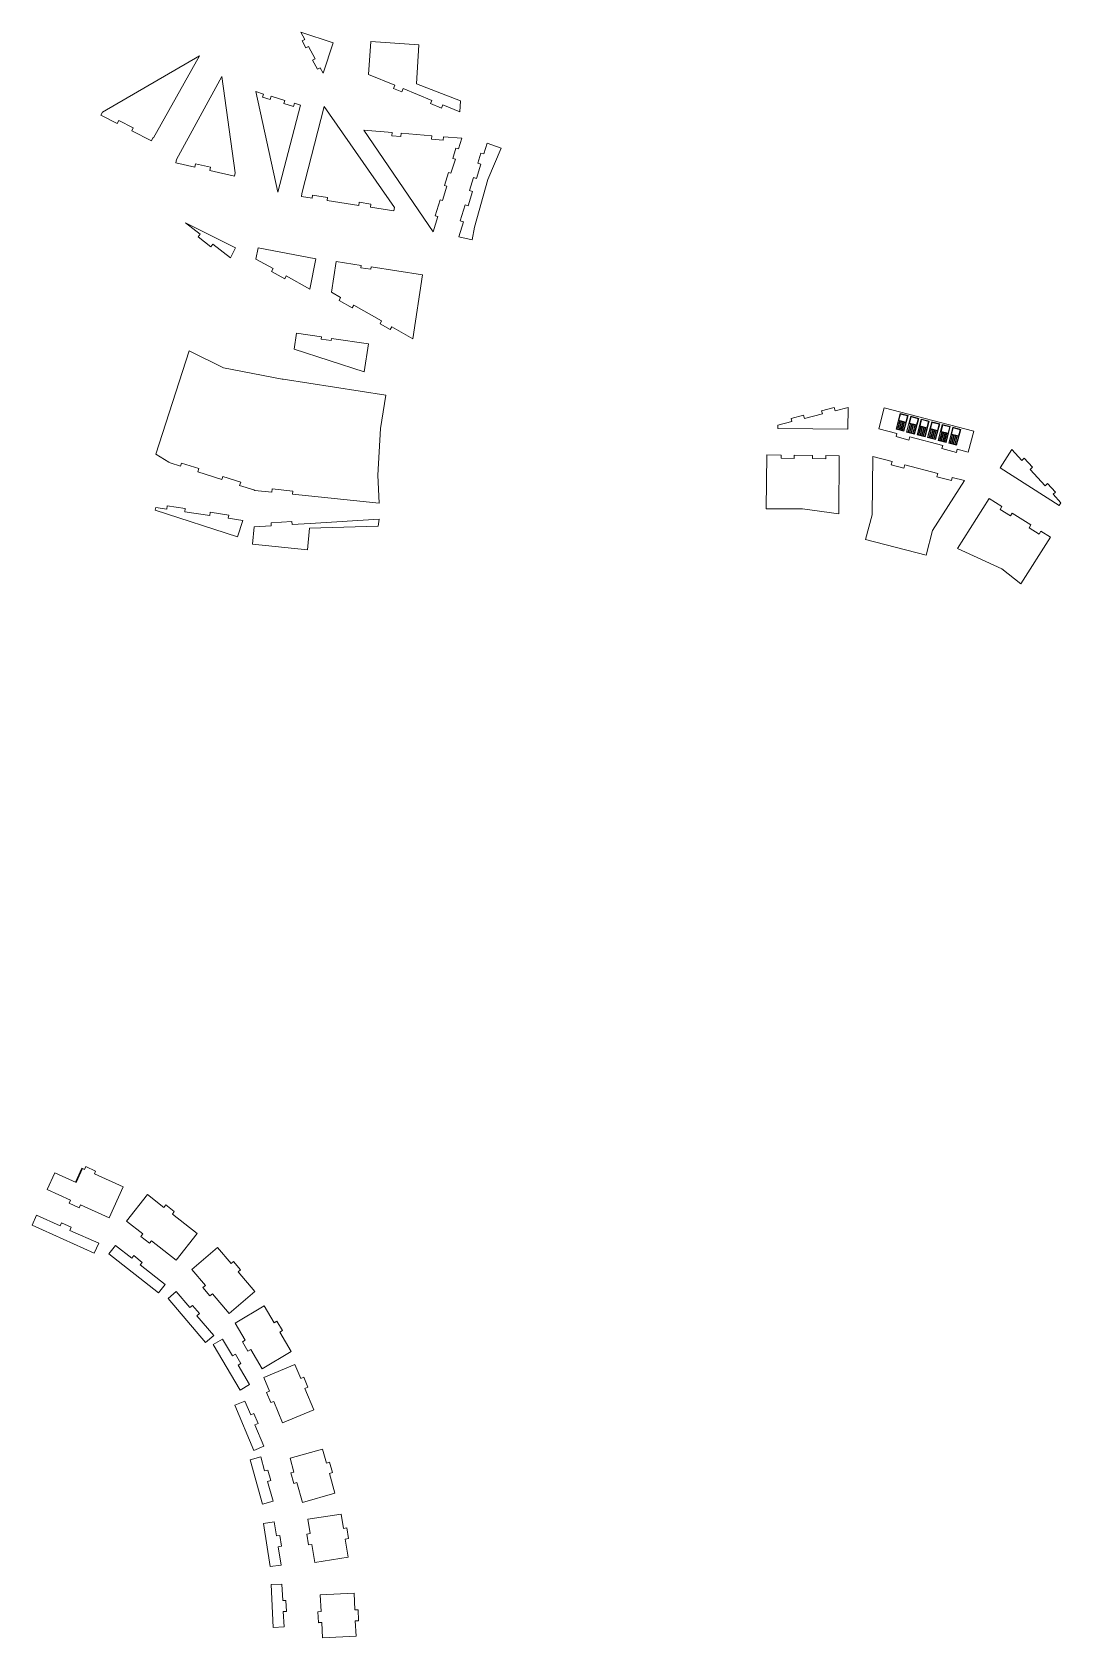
# Model space of a CAD drawing. Header units: millimetres. Extents: x -2136 to 2622, y -2915 to 1925.
# Drawn here: x 218 to 1163, y 156 to 1631 of the extents above; entities that cross this region are included whole.
import ezdxf

# ---------------------------------------------------------------- set-up
doc = ezdxf.new("R2010")
doc.units = ezdxf.units.MM

msp = doc.modelspace()

# ---------------------------------------------------------------- linework, layer by layer
at = {"color": 7, "linetype": 'Continuous', "lineweight": 15}
for p, q in [((465.2, 1631.2), (494.7, 1621.4)), ((465.2, 1631.2), (468.8, 1624.5)), ((468.8, 1624.5), (466.3, 1623.2)), ((466.3, 1623.2), (469.8, 1616.7)), ((282.8, 1557.6), (371.9, 1609.5)), ((371.9, 1609.5), (329.8, 1533.9)), ((469.8, 1616.7), (472.3, 1618)), ((472.3, 1618), (478.4, 1606.6)), ((485.5, 1593.4), (494.7, 1621.4)), ((527.4, 1592.3), (529.4, 1622.6)), ((529.4, 1622.6), (573.7, 1619.5)), ((573.7, 1619.5), (571.3, 1583.7)), ((478.4, 1606.6), (475.9, 1605.3)), ((475.9, 1605.3), (480.3, 1597.2)), ((480.3, 1597.2), (482.8, 1598.5)), ((482.8, 1598.5), (485.5, 1593.4)), ((350.9, 1514.1), (392.4, 1590.3)), ((392.4, 1590.3), (404.8, 1501.8)), ((527.4, 1592.3), (551.5, 1582.4)), ((551.5, 1582.4), (550.3, 1579.4)), ((550.3, 1579.4), (558, 1576.3)), ((558, 1576.3), (559.3, 1579.3)), ((559.3, 1579.3), (585.5, 1568.5)), ((611.8, 1568.1), (571.3, 1583.7)), ((444.1, 1484.2), (423.7, 1576.5)), ((423.7, 1576.5), (430.9, 1574.3)), ((430.9, 1574.3), (430, 1571.5)), ((430, 1571.5), (437.1, 1569.3)), ((437.1, 1569.3), (438, 1572.2)), ((438, 1572.2), (450.4, 1568.4)), ((464.7, 1564.1), (444.1, 1484.2)), ((450.4, 1568.4), (449.5, 1565.6)), ((449.5, 1565.6), (458.3, 1562.9)), ((458.3, 1562.9), (459.2, 1565.8)), ((459.2, 1565.8), (464.7, 1564.1)), ((585.5, 1568.5), (584.3, 1565.5)), ((584.3, 1565.5), (594.3, 1561.4)), ((594.3, 1561.4), (595.5, 1564.4)), ((595.5, 1564.4), (611.1, 1558)), ((611.1, 1558), (611.8, 1568.1)), ((281.4, 1554.9), (282.8, 1557.6)), ((296.5, 1547.2), (281.4, 1554.9)), ((297.9, 1549.9), (296.5, 1547.2)), ((311.2, 1543.1), (297.9, 1549.9)), ((466.2, 1483), (486.7, 1562.7)), ((486.7, 1562.7), (551.2, 1469.9)), ((309.8, 1540.5), (311.2, 1543.1)), ((328, 1531.3), (309.8, 1540.5)), ((522.9, 1541), (548.9, 1538.9)), ((586.6, 1447.6), (522.9, 1541)), ((548.9, 1538.9), (548.6, 1535.9)), ((548.6, 1535.9), (557, 1535.2)), ((557, 1535.2), (557.2, 1538.2)), ((557.2, 1538.2), (585.5, 1535.9)), ((585.5, 1535.9), (585.3, 1532.9)), ((596, 1532), (596.3, 1535)), ((596.3, 1535), (613.1, 1533.7)), ((328, 1531.3), (329.3, 1534)), ((329.8, 1533.9), (329.3, 1534)), ((585.3, 1532.9), (596, 1532)), ((607.6, 1524.6), (604.8, 1515.2)), ((610, 1523.8), (607.6, 1524.6)), ((613.1, 1533.7), (610, 1523.8)), ((630.5, 1520.1), (627.7, 1510.7)), ((633.4, 1519.2), (630.5, 1520.1)), ((636.4, 1529), (633.4, 1519.2)), ((649.2, 1524.7), (636.4, 1529)), ((637.1, 1495.7), (649.2, 1524.7)), ((350.2, 1511.2), (350.9, 1514.1)), ((367.8, 1507.2), (350.2, 1511.2)), ((368.4, 1510.1), (367.8, 1507.2)), ((382, 1507), (368.4, 1510.1)), ((381.4, 1504.1), (382, 1507)), ((607.1, 1514.5), (603.1, 1501.5)), ((604.8, 1515.2), (607.1, 1514.5)), ((630.6, 1509.8), (626.6, 1496.8)), ((627.7, 1510.7), (630.6, 1509.8)), ((404.1, 1498.8), (381.4, 1504.1)), ((404.1, 1498.8), (404.8, 1501.8)), ((600.8, 1502.2), (597.1, 1490.2)), ((597.1, 1490.2), (599.4, 1489.5)), ((603.1, 1501.5), (600.8, 1502.2)), ((623.7, 1497.7), (620.1, 1485.7)), ((626.6, 1496.8), (623.7, 1497.7)), ((624.7, 1451.9), (637.1, 1495.7)), ((465.7, 1480), (466.2, 1483)), ((475.4, 1478.5), (465.7, 1480)), ((475.8, 1481.5), (475.4, 1478.5)), ((489.7, 1479.3), (475.8, 1481.5)), ((489.3, 1476.4), (489.7, 1479.3)), ((518.3, 1471.9), (489.3, 1476.4)), ((593.1, 1477.1), (588.6, 1462.4)), ((595.4, 1476.4), (593.1, 1477.1)), ((599.4, 1489.5), (595.4, 1476.4)), ((622.9, 1484.8), (619, 1471.7)), ((620.1, 1485.7), (622.9, 1484.8)), ((518.7, 1474.9), (518.3, 1471.9)), ((529.4, 1473.2), (518.7, 1474.9)), ((529, 1470.2), (529.4, 1473.2)), ((550.7, 1466.9), (529, 1470.2)), ((550.7, 1466.9), (551.2, 1469.9)), ((590.9, 1461.7), (586.6, 1447.6)), ((588.6, 1462.4), (590.9, 1461.7)), ((616.1, 1472.6), (611.6, 1457.8)), ((619, 1471.7), (616.1, 1472.6)), ((372.5, 1445.4), (359.1, 1455.8)), ((359.1, 1455.8), (405.2, 1433.1)), ((614.5, 1456.9), (610.2, 1443.1)), ((611.6, 1457.8), (614.5, 1456.9)), ((622.7, 1440.4), (624.7, 1451.9)), ((370.7, 1443.1), (372.5, 1445.4)), ((382.5, 1434), (370.7, 1443.1)), ((384.4, 1436.4), (382.5, 1434)), ((400.6, 1423.9), (384.4, 1436.4)), ((400.6, 1423.9), (405.2, 1433.1)), ((423.8, 1422.6), (425.8, 1433.1)), ((425.8, 1433.1), (478.8, 1422.9)), ((610.2, 1443.1), (622.7, 1440.4)), ((439.6, 1413.9), (423.8, 1422.6)), ((473.5, 1395.1), (478.8, 1422.9)), ((493.2, 1392.1), (497.5, 1420.3)), ((497.5, 1420.3), (520.5, 1416.8)), ((520.2, 1414.7), (520.5, 1416.8)), ((438.1, 1411.3), (439.6, 1413.9)), ((450.4, 1404.6), (438.1, 1411.3)), ((451.8, 1407.1), (450.4, 1404.6)), ((473.5, 1395.1), (451.8, 1407.1)), ((529.3, 1413.3), (520.2, 1414.7)), ((529.7, 1415.4), (529.3, 1413.3)), ((529.7, 1415.4), (576.8, 1408.3)), ((567.9, 1349.5), (576.8, 1408.3)), ((501.7, 1387.3), (493.2, 1392.1)), ((500.2, 1384.7), (501.7, 1387.3)), ((512.4, 1377.7), (500.2, 1384.7)), ((513.9, 1380.3), (512.4, 1377.7)), ((539.4, 1365.8), (513.9, 1380.3)), ((537.9, 1363.2), (539.4, 1365.8)), ((547.3, 1357.8), (537.9, 1363.2)), ((548.8, 1360.4), (547.3, 1357.8)), ((567.9, 1349.5), (548.8, 1360.4)), ((458.9, 1339.9), (461.1, 1354.7)), ((461.1, 1354.7), (484.1, 1351.2)), ((483.8, 1349.1), (484.1, 1351.2)), ((493, 1347.7), (483.8, 1349.1)), ((493.3, 1349.8), (493, 1347.7)), ((493.3, 1349.8), (527.3, 1344.7)), ((527.3, 1344.7), (523.4, 1318.9)), ((362.6, 1338.2), (331.8, 1243.3)), ((394.1, 1322.7), (362.6, 1338.2)), ((523.4, 1318.9), (458.9, 1339.9)), ((448, 1312.3), (394.1, 1322.7)), ((448.9, 1312.2), (448, 1312.3)), ((543.3, 1297.7), (448.9, 1312.2)), ((538.3, 1267), (543.3, 1297.7)), ((943.6, 1283.3), (955.2, 1286.3)), ((955.2, 1286.3), (956, 1283.3)), ((956, 1283.3), (968, 1286.4)), ((968, 1286.4), (967.8, 1266.4)), ((996.1, 1266.7), (1001.1, 1286.1)), ((1083.4, 1264.6), (1001.1, 1286.1)), ((903.5, 1270.1), (916.2, 1273.3)), ((903.5, 1270.1), (903.5, 1267.1)), ((915.5, 1276.2), (927.1, 1279.2)), ((916.2, 1273.3), (915.5, 1276.2)), ((927.1, 1279.2), (927.9, 1276.3)), ((927.9, 1276.3), (944.3, 1280.4)), ((944.3, 1280.4), (943.6, 1283.3)), ((1015.8, 1280.7), (1012, 1266.3)), ((1014.2, 1274.1), (1012.3, 1266.6)), ((1013.3, 1266.3), (1015.3, 1273.8)), ((1015.7, 1273.7), (1013.7, 1266.2)), ((1015.3, 1273.8), (1014.2, 1274.1)), ((1016.2, 1280.1), (1014.7, 1274.5)), ((1014.7, 1274.5), (1021.1, 1272.8)), ((1014.8, 1266), (1016.7, 1273.4)), ((1017.1, 1273.3), (1015.1, 1265.9)), ((1016.7, 1273.4), (1015.7, 1273.7)), ((1023.1, 1278.8), (1015.8, 1280.7)), ((1022.6, 1278.5), (1016.2, 1280.1)), ((1016.2, 1265.6), (1018.1, 1273)), ((1018.5, 1272.9), (1016.6, 1265.5)), ((1018.1, 1273), (1017.1, 1273.3)), ((1017.6, 1265.2), (1019.5, 1272.7)), ((1019.9, 1272.6), (1018, 1265.1)), ((1019.5, 1272.7), (1018.5, 1272.9)), ((1019, 1264.9), (1021, 1272.3)), ((1019.3, 1264.4), (1023.1, 1278.8)), ((1021, 1272.3), (1019.9, 1272.6)), ((1021.1, 1272.8), (1022.6, 1278.5)), ((1025.5, 1278.2), (1021.7, 1263.7)), ((1023.9, 1271.5), (1022, 1264.1)), ((1023, 1263.8), (1025, 1271.3)), ((1025.3, 1271.2), (1023.4, 1263.7)), ((1025, 1271.3), (1023.9, 1271.5)), ((1025.9, 1277.6), (1024.4, 1271.9)), ((1024.4, 1271.9), (1030.8, 1270.3)), ((1024.4, 1263.4), (1026.4, 1270.9)), ((1026.8, 1270.8), (1024.8, 1263.3)), ((1026.4, 1270.9), (1025.3, 1271.2)), ((1032.8, 1276.3), (1025.5, 1278.2)), ((1025.8, 1263.1), (1027.8, 1270.5)), ((1032.2, 1275.9), (1025.9, 1277.6)), ((1028.2, 1270.4), (1026.2, 1263)), ((1027.8, 1270.5), (1026.8, 1270.8)), ((1027.3, 1262.7), (1029.2, 1270.1)), ((1029.6, 1270), (1027.6, 1262.6)), ((1029.2, 1270.1), (1028.2, 1270.4)), ((1028.7, 1262.3), (1030.6, 1269.8)), ((1029, 1261.8), (1032.8, 1276.3)), ((1030.6, 1269.8), (1029.6, 1270)), ((1030.8, 1270.3), (1032.2, 1275.9)), ((1035.1, 1275.7), (1031.4, 1261.2)), ((1033.6, 1269), (1031.6, 1261.6)), ((1034.6, 1268.7), (1033.6, 1269)), ((1035.5, 1275.1), (1034.1, 1269.4)), ((1034.1, 1269.4), (1040.4, 1267.7)), ((1042.4, 1273.8), (1035.1, 1275.7)), ((1041.9, 1273.4), (1035.5, 1275.1)), ((1038.7, 1259.3), (1042.4, 1273.8)), ((1040.4, 1267.7), (1041.9, 1273.4)), ((1044.8, 1273.1), (1041, 1258.7)), ((1045.2, 1272.5), (1043.7, 1266.9)), ((1052.1, 1271.2), (1044.8, 1273.1)), ((1051.6, 1270.9), (1045.2, 1272.5)), ((1048.3, 1256.8), (1052.1, 1271.2)), ((1050.1, 1265.2), (1051.6, 1270.9)), ((1054.5, 1270.6), (1050.7, 1256.1)), ((1054.9, 1270), (1053.4, 1264.3)), ((1061.8, 1268.7), (1054.5, 1270.6)), ((1061.3, 1268.4), (1054.9, 1270)), ((536, 1224.2), (538.3, 1267)), ((903.5, 1267.1), (967.8, 1266.4)), ((1012.8, 1262.4), (996.1, 1266.7)), ((1012, 1266.3), (1019.3, 1264.4)), ((1012.8, 1262.4), (1012.1, 1259.5)), ((1012.1, 1259.5), (1023.9, 1256.4)), ((1012.3, 1266.6), (1013.3, 1266.3)), ((1013.7, 1266.2), (1014.8, 1266)), ((1015.1, 1265.9), (1016.2, 1265.6)), ((1016.6, 1265.5), (1017.6, 1265.2)), ((1018, 1265.1), (1019, 1264.9)), ((1021.7, 1263.7), (1029, 1261.8)), ((1022, 1264.1), (1023, 1263.8)), ((1023.4, 1263.7), (1024.4, 1263.4)), ((1023.9, 1256.4), (1024.6, 1259.3)), ((1054.9, 1251.4), (1024.6, 1259.3)), ((1024.8, 1263.3), (1025.8, 1263.1)), ((1026.2, 1263), (1027.3, 1262.7)), ((1027.6, 1262.6), (1028.7, 1262.3)), ((1031.4, 1261.2), (1038.7, 1259.3)), ((1031.6, 1261.6), (1032.7, 1261.3)), ((1032.7, 1261.3), (1034.6, 1268.7)), ((1035, 1268.6), (1033.1, 1261.2)), ((1033.1, 1261.2), (1034.1, 1260.9)), ((1034.1, 1260.9), (1036.1, 1268.4)), ((1036.4, 1268.3), (1034.5, 1260.8)), ((1034.5, 1260.8), (1035.5, 1260.5)), ((1036.1, 1268.4), (1035, 1268.6)), ((1035.5, 1260.5), (1037.5, 1268)), ((1037.8, 1267.9), (1035.9, 1260.4)), ((1035.9, 1260.4), (1036.9, 1260.2)), ((1037.5, 1268), (1036.4, 1268.3)), ((1036.9, 1260.2), (1038.9, 1267.6)), ((1039.3, 1267.5), (1037.3, 1260.1)), ((1037.3, 1260.1), (1038.4, 1259.8)), ((1038.9, 1267.6), (1037.8, 1267.9)), ((1038.4, 1259.8), (1040.3, 1267.2)), ((1040.3, 1267.2), (1039.3, 1267.5)), ((1041, 1258.7), (1048.3, 1256.8)), ((1043.3, 1266.5), (1041.3, 1259)), ((1041.3, 1259), (1042.4, 1258.8)), ((1042.4, 1258.8), (1044.3, 1266.2)), ((1044.7, 1266.1), (1042.7, 1258.7)), ((1042.7, 1258.7), (1043.8, 1258.4)), ((1044.3, 1266.2), (1043.3, 1266.5)), ((1043.7, 1266.9), (1050.1, 1265.2)), ((1043.8, 1258.4), (1045.7, 1265.8)), ((1046.1, 1265.7), (1044.2, 1258.3)), ((1044.2, 1258.3), (1045.2, 1258)), ((1045.7, 1265.8), (1044.7, 1266.1)), ((1045.2, 1258), (1047.1, 1265.5)), ((1047.5, 1265.4), (1045.6, 1257.9)), ((1045.6, 1257.9), (1046.6, 1257.6)), ((1047.1, 1265.5), (1046.1, 1265.7)), ((1046.6, 1257.6), (1048.6, 1265.1)), ((1048.9, 1265), (1047, 1257.5)), ((1047, 1257.5), (1048, 1257.3)), ((1048.6, 1265.1), (1047.5, 1265.4)), ((1048, 1257.3), (1050, 1264.7)), ((1050, 1264.7), (1048.9, 1265)), ((1050.7, 1256.1), (1058, 1254.2)), ((1052.9, 1263.9), (1051, 1256.5)), ((1051, 1256.5), (1052, 1256.2)), ((1052, 1256.2), (1054, 1263.7)), ((1054.4, 1263.6), (1052.4, 1256.1)), ((1052.4, 1256.1), (1053.5, 1255.9)), ((1054, 1263.7), (1052.9, 1263.9)), ((1053.4, 1264.3), (1059.8, 1262.7)), ((1053.5, 1255.9), (1055.4, 1263.3)), ((1055.8, 1263.2), (1053.8, 1255.8)), ((1053.8, 1255.8), (1054.9, 1255.5)), ((1055.4, 1263.3), (1054.4, 1263.6)), ((1054.9, 1255.5), (1056.8, 1262.9)), ((1057.2, 1262.8), (1055.2, 1255.4)), ((1055.2, 1255.4), (1056.3, 1255.1)), ((1056.8, 1262.9), (1055.8, 1263.2)), ((1056.3, 1255.1), (1058.2, 1262.6)), ((1058.6, 1262.5), (1056.7, 1255)), ((1056.7, 1255), (1057.7, 1254.7)), ((1058.2, 1262.6), (1057.2, 1262.8)), ((1057.7, 1254.7), (1059.7, 1262.2)), ((1058, 1254.2), (1061.8, 1268.7)), ((1059.7, 1262.2), (1058.6, 1262.5)), ((1059.8, 1262.7), (1061.3, 1268.4)), ((1064.2, 1268.1), (1060.4, 1253.6)), ((1062.6, 1261.4), (1060.7, 1254)), ((1061.7, 1253.7), (1063.7, 1261.1)), ((1064, 1261), (1062.1, 1253.6)), ((1063.7, 1261.1), (1062.6, 1261.4)), ((1064.6, 1267.5), (1063.1, 1261.8)), ((1063.1, 1261.8), (1069.5, 1260.1)), ((1063.1, 1253.3), (1065.1, 1260.8)), ((1065.5, 1260.7), (1063.5, 1253.2)), ((1065.1, 1260.8), (1064, 1261)), ((1071.5, 1266.2), (1064.2, 1268.1)), ((1064.5, 1253), (1066.5, 1260.4)), ((1070.9, 1265.8), (1064.6, 1267.5)), ((1066.9, 1260.3), (1064.9, 1252.9)), ((1066.5, 1260.4), (1065.5, 1260.7)), ((1066, 1252.6), (1067.9, 1260)), ((1068.3, 1259.9), (1066.3, 1252.5)), ((1067.9, 1260), (1066.9, 1260.3)), ((1067.4, 1252.2), (1069.3, 1259.7)), ((1067.7, 1251.7), (1071.5, 1266.2)), ((1069.3, 1259.7), (1068.3, 1259.9)), ((1069.5, 1260.1), (1070.9, 1265.8)), ((1078.4, 1245.2), (1083.4, 1264.6)), ((331.8, 1243.3), (343.8, 1235.9)), ((893.4, 1242.8), (892.8, 1193.3)), ((906.5, 1242.6), (893.4, 1242.8)), ((906.5, 1242.6), (906.4, 1239.6)), ((906.4, 1239.6), (918.5, 1239.5)), ((918.5, 1239.5), (918.5, 1242.5)), ((935.4, 1242.3), (918.5, 1242.5)), ((935.4, 1242.3), (935.4, 1239.3)), ((947.4, 1239.1), (947.5, 1242.1)), ((959.9, 1242), (947.5, 1242.1)), ((959.3, 1188.6), (959.9, 1242)), ((990.7, 1241.2), (990.1, 1187.7)), ((1008.3, 1236.6), (990.7, 1241.2)), ((1054.9, 1251.4), (1054.1, 1248.5)), ((1054.1, 1248.5), (1067.5, 1245)), ((1060.4, 1253.6), (1067.7, 1251.7)), ((1060.7, 1254), (1061.7, 1253.7)), ((1062.1, 1253.6), (1063.1, 1253.3)), ((1063.5, 1253.2), (1064.5, 1253)), ((1064.9, 1252.9), (1066, 1252.6)), ((1066.3, 1252.5), (1067.4, 1252.2)), ((1067.5, 1245), (1068.2, 1247.9)), ((1078.4, 1245.2), (1068.2, 1247.9)), ((1118.3, 1247.6), (1107.6, 1230.7)), ((1127.6, 1237.6), (1118.3, 1247.6)), ((1127.6, 1237.6), (1129.8, 1239.6)), ((1129.8, 1239.6), (1137.5, 1231.3)), ((343.8, 1235.9), (345.1, 1235.4)), ((345.1, 1235.4), (354.6, 1232.3)), ((355.5, 1235.2), (354.6, 1232.3)), ((371.3, 1230.1), (355.5, 1235.2)), ((370.4, 1227.2), (371.3, 1230.1)), ((370.4, 1227.2), (392.6, 1220)), ((935.4, 1239.3), (947.4, 1239.1)), ((1008.3, 1236.6), (1007.5, 1233.7)), ((1007.5, 1233.7), (1019.3, 1230.6)), ((1019.3, 1230.6), (1020.1, 1233.5)), ((1050.3, 1225.6), (1020.1, 1233.5)), ((1050.3, 1225.6), (1049.5, 1222.7)), ((1107.6, 1230.7), (1161.9, 1196.3)), ((1137.5, 1231.3), (1135.3, 1229.3)), ((1149, 1214.4), (1135.3, 1229.3)), ((393.6, 1222.9), (392.6, 1220)), ((409.9, 1217.6), (393.6, 1222.9)), ((408.9, 1214.7), (409.9, 1217.6)), ((408.9, 1214.7), (421.8, 1210.6)), ((421.8, 1210.6), (422.9, 1210.1)), ((422.9, 1210.1), (438.5, 1208.5)), ((438.8, 1211.5), (438.5, 1208.5)), ((457.9, 1209.5), (438.8, 1211.5)), ((537.2, 1198.3), (536, 1224.2)), ((1045.6, 1173.3), (1074.8, 1219.2)), ((1049.5, 1222.7), (1062.9, 1219.2)), ((1062.9, 1219.2), (1063.7, 1222.1)), ((1074.8, 1219.2), (1063.7, 1222.1)), ((1149, 1214.4), (1151.2, 1216.4)), ((1151.2, 1216.4), (1158.6, 1208.5)), ((342.4, 1195.8), (342, 1192.8)), ((358.8, 1193.4), (342.4, 1195.8)), ((457.6, 1206.5), (457.9, 1209.5)), ((457.6, 1206.5), (537.2, 1198.3)), ((1097.7, 1202.6), (1068.5, 1156.6)), ((1109.2, 1195.3), (1097.7, 1202.6)), ((1109.2, 1195.3), (1107.6, 1192.7)), ((1158.6, 1208.5), (1156.4, 1206.5)), ((1163.5, 1198.8), (1156.4, 1206.5)), ((1163.5, 1198.8), (1161.9, 1196.3)), ((332, 1194.3), (331.3, 1192)), ((406.9, 1167.4), (331.3, 1192)), ((342, 1192.8), (332, 1194.3)), ((358.4, 1190.4), (358.8, 1193.4)), ((381.5, 1187), (358.4, 1190.4)), ((381.9, 1190), (381.5, 1187)), ((398.9, 1187.4), (381.9, 1190)), ((398.4, 1184.5), (398.9, 1187.4)), ((411.8, 1182.5), (398.4, 1184.5)), ((411.8, 1182.5), (406.9, 1167.4)), ((456.9, 1181.6), (437.8, 1180.4)), ((437.8, 1180.4), (437.9, 1177.6)), ((457.1, 1178.8), (456.9, 1181.6)), ((537, 1183.8), (473.6, 1179.8)), ((536.3, 1177.2), (537, 1183.8)), ((892.8, 1193.3), (926.1, 1193.3)), ((926.1, 1193.3), (959.3, 1188.6)), ((990.1, 1187.7), (984.1, 1165)), ((1107.6, 1192.7), (1117.2, 1186.7)), ((1117.2, 1186.7), (1118.8, 1189.2)), ((1135.9, 1178.4), (1118.8, 1189.2)), ((422.2, 1176.6), (420.6, 1160.6)), ((437.9, 1177.6), (422.2, 1176.6)), ((473.6, 1179.8), (457.1, 1178.8)), ((471.2, 1155.6), (473.2, 1175.5)), ((473.2, 1175.5), (536.3, 1177.2)), ((1039.7, 1150.5), (1045.6, 1173.3)), ((1126.8, 1124.4), (1153.8, 1167)), ((1135.9, 1178.4), (1134.3, 1175.8)), ((1134.3, 1175.8), (1143.4, 1170)), ((1143.4, 1170), (1145, 1172.6)), ((1153.8, 1167), (1145, 1172.6)), ((471.2, 1155.6), (420.6, 1160.6)), ((984.1, 1165), (1039.7, 1150.5)), ((1068.5, 1156.6), (1109.3, 1138)), ((1109.3, 1138), (1126.8, 1124.4)), ((239, 583.1), (232, 567.6)), ((239, 583.1), (258.7, 574.2)), ((258.2, 574.4), (264, 587.2)), ((264.5, 587), (258.7, 574.2)), ((264, 587.2), (264.5, 587)), ((264.5, 587), (266.3, 586.1)), ((266.3, 586.1), (267.5, 588.9)), ((267.5, 588.9), (276.6, 584.7)), ((275.4, 582), (276.6, 584.7)), ((275.4, 582), (301.8, 570.1)), ((232, 567.6), (253.5, 557.9)), ((301.8, 570.1), (289.1, 541.8)), ((324.2, 563), (305.1, 538.6)), ((324.2, 563), (339.2, 551.3)), ((252.3, 555.1), (253.5, 557.9)), ((252.3, 555.1), (261.4, 551)), ((261.4, 551), (262.6, 553.8)), ((262.6, 553.8), (289.1, 541.8)), ((339.2, 551.3), (341.1, 553.6)), ((341.1, 553.6), (348.9, 547.4)), ((347.1, 545.1), (348.9, 547.4)), ((222.4, 544.1), (218.2, 535)), ((218.2, 535), (275.3, 509.2)), ((222.4, 544.1), (243.9, 534.3)), ((243.9, 534.3), (245.1, 537.1)), ((245.1, 537.1), (254.2, 533)), ((253, 530.2), (254.2, 533)), ((305.1, 538.6), (320.1, 526.9)), ((347.1, 545.1), (369.9, 527.2)), ((253, 530.2), (279.4, 518.3)), ((279.4, 518.3), (275.3, 509.2)), ((318.2, 524.5), (320.1, 526.9)), ((318.2, 524.5), (326.1, 518.3)), ((326.1, 518.3), (327.9, 520.7)), ((327.9, 520.7), (350.7, 502.8)), ((369.9, 527.2), (350.7, 502.8)), ((294.8, 516.4), (288.6, 508.5)), ((288.6, 508.5), (334.3, 472.7)), ((294.8, 516.4), (309.8, 504.6)), ((309.8, 504.6), (311.6, 507)), ((311.6, 507), (319.5, 500.8)), ((388.5, 514.4), (364.9, 494.3)), ((388.5, 514.4), (401, 499.7)), ((317.6, 498.4), (319.5, 500.8)), ((317.6, 498.4), (340.5, 480.5)), ((364.9, 494.3), (377.4, 479.6)), ((401, 499.7), (403.3, 501.6)), ((403.3, 501.6), (409.8, 494)), ((407.5, 492.1), (409.8, 494)), ((407.5, 492.1), (422.9, 473.9)), ((340.5, 480.5), (334.3, 472.7)), ((350.7, 474.1), (343.1, 467.6)), ((350.7, 474.1), (363.2, 459.4)), ((375.1, 477.7), (377.4, 479.6)), ((375.1, 477.7), (381.6, 470)), ((422.9, 473.9), (399.3, 453.8)), ((343.1, 467.6), (377.5, 427.1)), ((363.2, 459.4), (365.5, 461.3)), ((365.5, 461.3), (372, 453.7)), ((381.6, 470), (383.9, 472)), ((383.9, 472), (399.3, 453.8)), ((431.4, 460.8), (404.7, 444.9)), ((431.4, 460.8), (440.6, 445.3)), ((369.7, 451.7), (372, 453.7)), ((369.7, 451.7), (385.1, 433.6)), ((404.7, 444.9), (413.9, 429.4)), ((440.6, 445.3), (443.2, 446.8)), ((443.2, 446.8), (448.3, 438.2)), ((385.1, 433.6), (377.5, 427.1)), ((393.2, 430.3), (384.6, 425.2)), ((393.2, 430.3), (402.4, 414.8)), ((411.4, 427.9), (413.9, 429.4)), ((411.4, 427.9), (416.5, 419.3)), ((445.7, 436.7), (448.3, 438.2)), ((445.7, 436.7), (456.3, 419)), ((384.6, 425.2), (409.5, 383.4)), ((402.4, 414.8), (405, 416.3)), ((405, 416.3), (410.1, 407.8)), ((416.5, 419.3), (419.1, 420.8)), ((419.1, 420.8), (429.6, 403.1)), ((456.3, 419), (429.6, 403.1)), ((407.5, 406.2), (410.1, 407.8)), ((407.5, 406.2), (418.1, 388.5)), ((459.7, 406.9), (431.1, 395)), ((459.7, 406.9), (465, 394.2)), ((418.1, 388.5), (409.5, 383.4)), ((431.1, 395), (436.4, 382.3)), ((465, 394.2), (467.8, 395.4)), ((467.8, 395.4), (471.6, 386.2)), ((468.9, 385), (471.6, 386.2)), ((468.9, 385), (477.1, 365.4)), ((413.8, 373.4), (404.6, 369.5)), ((404.6, 369.5), (422, 328)), ((413.8, 373.4), (419.1, 360.7)), ((433.6, 381.1), (436.4, 382.3)), ((433.6, 381.1), (437.5, 371.9)), ((437.5, 371.9), (440.3, 373)), ((440.3, 373), (448.4, 353.5)), ((419.1, 360.7), (421.9, 361.8)), ((421.9, 361.8), (425.8, 352.6)), ((477.1, 365.4), (448.4, 353.5)), ((423, 351.5), (425.8, 352.6)), ((423, 351.5), (431.2, 331.9)), ((431.2, 331.9), (422, 328)), ((485.1, 329.3), (455.3, 320.9)), ((485.1, 329.3), (488.7, 316.4)), ((428.3, 322), (418.7, 319.3)), ((418.7, 319.3), (430, 278.7)), ((428.3, 322), (431.9, 309.2)), ((431.9, 309.2), (434.8, 310)), ((434.8, 310), (437.5, 300.3)), ((455.3, 320.9), (458.8, 308.1)), ((488.7, 316.4), (491.6, 317.2)), ((491.6, 317.2), (494.3, 307.6)), ((434.6, 299.5), (437.5, 300.3)), ((434.6, 299.5), (439.6, 281.4)), ((455.9, 307.3), (458.8, 308.1)), ((455.9, 307.3), (458.6, 297.7)), ((458.6, 297.7), (461.5, 298.5)), ((461.5, 298.5), (466.6, 280.3)), ((491.4, 306.8), (494.3, 307.6)), ((491.4, 306.8), (496.4, 288.7)), ((439.6, 281.4), (430, 278.7)), ((496.4, 288.7), (466.6, 280.3)), ((502.2, 269.5), (471.6, 264.7)), ((502.2, 269.5), (504.3, 256.4)), ((440.7, 262.5), (430.8, 260.9)), ((430.8, 260.9), (437.1, 221.2)), ((440.7, 262.5), (442.8, 249.4)), ((470.7, 251.1), (473.7, 251.6)), ((470.7, 251.1), (472.3, 241.2)), ((471.6, 264.7), (473.7, 251.6)), ((504.3, 256.4), (507.3, 256.9)), ((507.3, 256.9), (508.8, 247)), ((442.8, 249.4), (445.7, 249.8)), ((444.3, 239.5), (447.3, 240)), ((444.3, 239.5), (447, 222.7)), ((445.7, 249.8), (447.3, 240)), ((472.3, 241.2), (475.3, 241.7)), ((475.3, 241.7), (477.9, 224.9)), ((505.9, 246.6), (508.8, 247)), ((505.9, 246.6), (508.5, 229.8)), ((447, 222.7), (437.1, 221.2)), ((508.5, 229.8), (477.9, 224.9)), ((447.8, 205.2), (437.8, 204.7)), ((437.8, 204.7), (439.7, 165.3)), ((447.8, 205.2), (448.5, 190)), ((514, 196.7), (483, 195.2)), ((483, 195.2), (483.8, 179.9)), ((514, 196.7), (514.7, 181.4)), ((448.5, 190), (451.5, 190.1)), ((449, 180), (452, 180.1)), ((449, 180), (449.7, 165.8)), ((449, 179.8), (452, 180)), ((451.5, 190.1), (452, 180.1)), ((452, 180.1), (452, 180)), ((480.8, 179.7), (483.8, 179.9)), ((480.8, 179.7), (481.3, 169.8)), ((514.7, 181.4), (517.7, 181.6)), ((517.7, 181.6), (518.2, 171.6)), ((449.7, 165.8), (439.7, 165.3)), ((481.3, 169.8), (484.3, 169.9)), ((481.3, 169.6), (484.3, 169.8)), ((481.3, 169.8), (481.3, 169.6)), ((484.3, 169.9), (485, 155.8)), ((515.2, 171.5), (518.2, 171.6)), ((515.2, 171.5), (515.9, 157.3)), ((515.2, 171.3), (518.2, 171.5)), ((518.2, 171.6), (518.2, 171.5)), ((515.9, 157.3), (485, 155.8))]:
    msp.add_line(p, q, dxfattribs=at)

doc.saveas('drawing.dxf')
